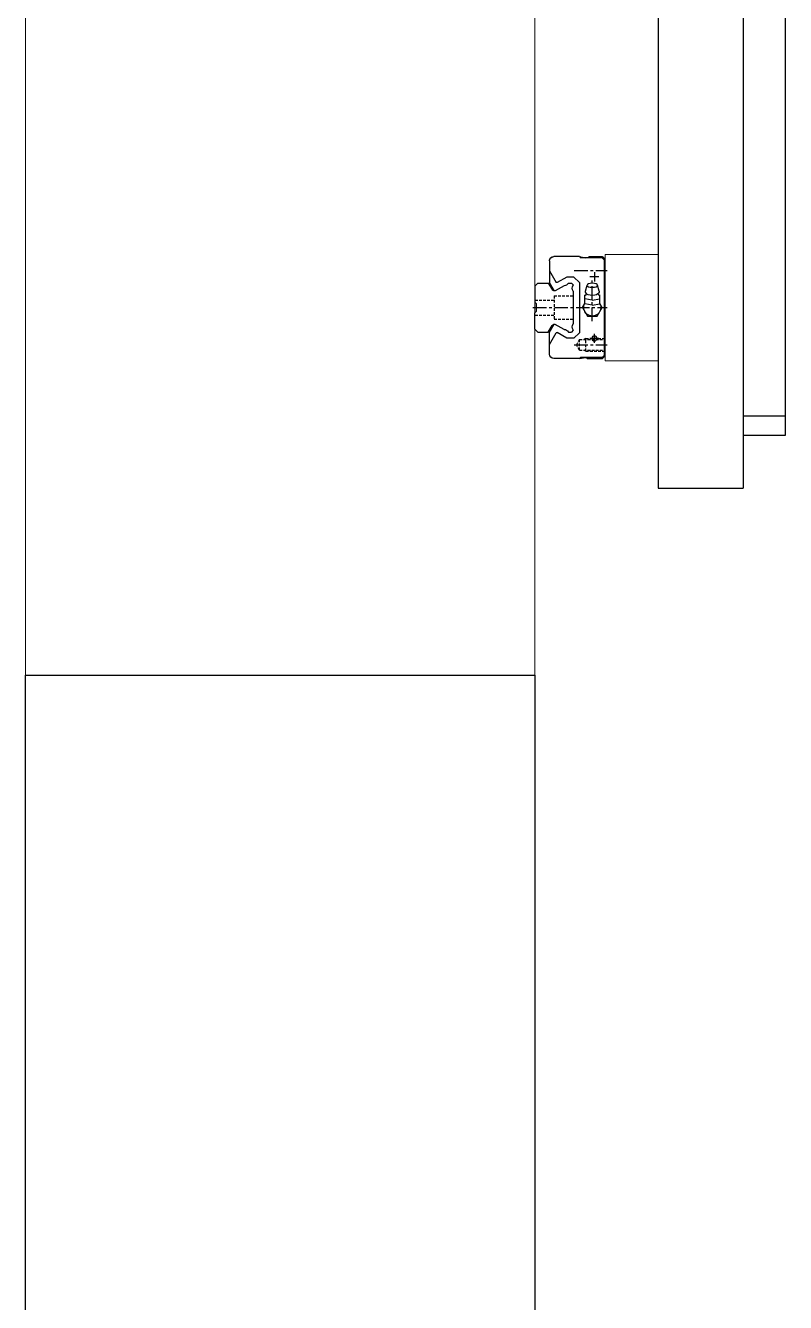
# Model space of a CAD drawing. Extents: x 500 to 100500, y -14500 to 21140.
# Drawn here: x 5676 to 6034, y -3309 to -2708 of the extents above; entities that cross this region are included whole.
import ezdxf

# ---------------------------------------------------------------- set-up
doc = ezdxf.new("R2010")
doc.units = 0
doc.linetypes.add('CENTER', pattern=[10.16, 6.35, -1.27, 1.27, -1.27])
doc.linetypes.add('HIDDEN', pattern=[1.905, 1.27, -0.635])
doc.layers.get('0').update_dxf_attribs({"linetype": 'CONTINUOUS'})
doc.layers.add('1', color=255, linetype='CONTINUOUS', lineweight=20)
doc.layers.add('AM_5', color=7, linetype='CONTINUOUS', lineweight=9)
for name, color, linetype in [('Center', 1, 'CENTER'), ('D', 7, 'CONTINUOUS'), ('LM Guide', 131, 'CONTINUOUS')]:
    doc.layers.add(name, color=color, linetype=linetype)
doc.layers.add('Hidden', color=7, linetype='HIDDEN', true_color=0xff8000)

# ---------------------------------------------------------------- blocks, each defined once
blk = doc.blocks.new('K3f')
for p, q in [((-40187.07, -41666.84, 31.83), (-40187.07, -41066.84)), ((-40187.07, -41066.84), (-39947.07, -41066.84)), ((-39947.07, -41066.84), (-39947.07, -41666.84, 10.47))]:
    blk.add_line(p, q)
at = {"layer": 'AM_5'}
for p, q in [((-40187.07, -40266.84), (-40187.07, -41066.84)), ((-39947.07, -41066.84), (-39947.07, -40266.84)), ((-40187.07, -41066.84), (-39947.07, -41066.84))]:
    blk.add_line(p, q, dxfattribs=at)
blk = doc.blocks.new('Kfasdfasd')
for p, q in [((95179.14, -104651.8), (95179.14, -105748.8)), ((95139.14, -105003.8), (95139.14, -105748.8)), ((95139.14, -105748.8), (95179.14, -105748.8))]:
    blk.add_line(p, q)
blk = doc.blocks.new('KA$C06565524')
at = {"layer": 'Center'}
for p, q in [((6.5, 19.53), (6.5, 35)), ((9.5, 31.15), (9.5, 26.85)), ((24, 0), (24, 35)), ((38.5, 31.15), (38.5, 26.85)), ((41.5, 19.53), (41.5, 35)), ((7.35, 29), (11.65, 29)), ((17.63, 28), (37.31, 28)), ((40.65, 29), (36.35, 29))]:
    blk.add_line(p, q, dxfattribs=at)
at = {"layer": 'Hidden'}
for p, q in [((3.5, 25), (3.5, 34)), ((3.95, 22), (3.95, 34)), ((9.05, 22), (9.05, 34)), ((9.5, 25), (9.5, 34)), ((3.5, 25), (9.5, 25)), ((3.5, 25), (3.95, 24.22)), ((9.5, 25), (9.05, 24.22)), ((3.95, 22), (9.05, 22)), ((3.95, 22), (6.5, 20.53)), ((9.05, 22), (6.5, 20.53)), ((18.5, 10), (18.5, 19)), ((29.5, 10), (29.5, 19)), ((29.5, 10), (18.5, 10)), ((20.5, 1), (20.5, 10)), ((27.5, 1), (27.5, 10))]:
    blk.add_line(p, q, dxfattribs=at)
at = {"layer": 'LM Guide'}
for p, q in [((0, 25.5), (0, 32.73)), ((1.2, 34), (0.17, 32.98)), ((0.5, 32.6), (1.5, 33.6)), ((0.5, 32.6), (0.5, 22.4)), ((1.2, 34), (17.7, 34)), ((46.5, 33.6), (1.5, 33.6)), ((17.7, 34), (17.85, 33.85)), ((29.79, 33.7), (18.21, 33.7)), ((20, 30.31), (24, 32.62)), ((20, 25.69), (20, 30.31)), ((24, 32.62), (25.94, 31.5)), ((25.13, 28), (25.78, 31.5)), ((25.78, 31.5), (29.86, 31.5)), ((27.44, 28), (28.09, 31.5)), ((29.95, 31.02), (29.86, 31.5)), ((30.3, 34), (30.15, 33.85)), ((30.3, 34), (46.8, 34)), ((31.75, 31.25), (34.52, 30.5)), ((47.5, 32.6), (46.5, 33.6)), ((46.8, 34), (47.83, 32.98)), ((47.5, 32.6), (47.5, 22.4)), ((48, 26.5), (48, 32.73)), ((0, 25.5), (0.37, 25.14)), ((0, 21.97), (0.5, 24.81)), ((24, 23.38), (20, 25.69)), ((24, 23.38), (25.95, 24.5)), ((25.13, 28), (25.78, 24.5)), ((25.78, 24.5), (29.86, 24.5)), ((27.44, 28), (28.09, 24.5)), ((29.95, 24.97), (29.86, 24.5)), ((31.77, 24.75), (34.52, 25.5)), ((48, 26.5), (47.5, 26)), ((48, 21.97), (47.5, 24.8)), ((0, 21.9), (0.5, 22.4)), ((0, 21.97), (0, 9.81)), ((12.15, 21.9), (9.6, 19.35)), ((9.6, 19.35), (9.6, 15.95)), ((35.85, 21.9), (12.15, 21.9)), ((13.35, 19), (12.5, 18.15)), ((12.5, 16.74), (12.5, 18.15)), ((13.35, 19), (13.51, 19)), ((31.72, 19), (16.28, 19)), ((34.65, 19), (34.49, 19)), ((34.65, 19), (35.5, 18.15)), ((35.5, 16.74), (35.5, 18.15)), ((35.85, 21.9), (38.4, 19.35)), ((38.4, 19.35), (38.4, 15.95)), ((48, 21.9), (47.5, 22.4)), ((48, 21.97), (48, 9.81)), ((9.6, 15.95), (12.22, 11.4)), ((13.69, 14.67), (16.1, 10.48)), ((34.32, 14.67), (31.9, 10.48)), ((38.4, 15.95), (35.78, 11.4)), ((2, 7.85), (12.47, 7.85)), ((2.01, 7.8), (12.23, 7.8)), ((6.67, 7.85), (12.11, 10.99)), ((12.32, 7.85), (12.23, 7.8)), ((12.47, 7.85), (15.9, 9.83)), ((12.5, 7.26), (15.54, 9.02)), ((12.5, 2.35), (12.5, 7.26)), ((35.53, 7.85), (32.1, 9.83)), ((35.5, 7.26), (32.46, 9.02)), ((35.5, 2.35), (35.5, 7.26)), ((46, 7.85), (35.53, 7.85)), ((35.68, 7.85), (35.77, 7.8)), ((45.99, 7.8), (35.77, 7.8)), ((41.33, 7.85), (35.89, 10.99)), ((12.5, 2.35), (13.85, 1)), ((13.85, 1), (21.5, 1)), ((21.5, 1), (22.1, 1.6)), ((25.9, 1.6), (22.1, 1.6)), ((26.5, 1), (25.9, 1.6)), ((34.15, 1), (26.5, 1)), ((35.5, 2.35), (34.15, 1))]:
    blk.add_line(p, q, dxfattribs=at)
blk.add_circle((9.5, 29), 1.2, dxfattribs=at)
for centre, radius, start, end in [((0.9, 32.29), 1, 136.59709, 154.12383), ((18.21, 34.2), 0.5, 225.00495, 270.00688), ((24, 28), 4, 61.09402, 298.90591), ((30.62, 32.08), 1.25, 217.875, 279.23535), ((29.79, 34.2), 0.5, 269.99317, 314.99505), ((31.61, 30.29), 0.97, 81.70289, 144.66851), ((47.1, 32.29), 1, 25.87485, 43.40291), ((0, 24.8), 0.5, 359.99978, 42.68081), ((24, 28), 4, 240.00002, 241.04499), ((30.62, 23.92), 1.25, 80.76453, 142.12505), ((31.61, 25.71), 0.968, 215.33144, 278.29721), ((14.89, 20.52), 2.06, 227.71477, 312.28523), ((33.11, 20.52), 2.06, 227.71179, 312.28523), ((11.63, 14.87), 2.06, 354.51189, 65.15938), ((36.37, 14.87), 2.06, 114.84372, 185.4791), ((2, 9.85), 2, 180, 270), ((2.01, 9.81), 2.01, 180, 270), ((11.96, 11.25), 0.3, 299.99994, 29.99994), ((15.04, 9.89), 1, 300.00001, 331.26858), ((15.65, 10.26), 0.5, 299.99999, 30.00001), ((15.19, 10.09), 1, 317.30341, 23.39966), ((32.81, 10.09), 1, 156.62154, 222.69659), ((32.35, 10.26), 0.5, 149.99999, 240.00001), ((32.96, 9.89), 1, 208.73142, 239.99999), ((36.04, 11.25), 0.3, 150.00006, 240.00006), ((45.99, 9.81), 2.01, 270, 0.57004), ((46, 9.85), 2, 270, 0)]:
    blk.add_arc(centre, radius, start, end, dxfattribs=at)
for centre, major_axis, ratio, end_param in [((30.82, 28), (0, 2.85), 0.382456, 3.107877), ((34.52, 28), (0, 2.5), 0.379998, 6.283185)]:
    blk.add_ellipse(centre, major_axis=major_axis, ratio=ratio, start_param=0, end_param=end_param, dxfattribs=at)
blk = doc.blocks.new('K333333')
at = {"layer": '1'}
for p, q in [((235678.33, -70584.54), (235703.33, -70584.54)), ((235678.33, -70584.54), (235678.33, -70634.54)), ((235703.33, -70584.54), (235703.33, -70634.54)), ((235703.33, -70634.54), (235678.33, -70634.54))]:
    blk.add_line(p, q, dxfattribs=at)
blk = doc.blocks.new('Kfsdfasf3ddd3')
blk.add_blockref('Kfasdfasd', (0, 0))
at = {"xscale": -1, "rotation": 180}
blk.add_blockref('K333333', (-140564.2, -176273.35), dxfattribs=at)
at = {"layer": '1', "xscale": -1, "rotation": 270}
blk.add_blockref('KA$C06565524', (95080.14, -105687.8), dxfattribs=at)
blk = doc.blocks.new('KA$C9e1560b4')
for name, p in [('Kfsdfasf3ddd3', (-94569.14, 105646.8)), ('K3f', (40459.07, 40876.84))]:
    blk.add_blockref(name, p)

msp = doc.modelspace()

# ---------------------------------------------------------------- linework, layer by layer
at = {"layer": 'D', "color": 4, "elevation": -10.47}
msp.add_lwpolyline([(6034.5, -1353.7), (6014.5, -1353.7), (6014.5, -2891.7), (6034.5, -2891.7)], close=True, dxfattribs=at)
at = {"layer": 'D', "color": 0, "elevation": -10.47}
msp.add_lwpolyline([(6034.5, -2120.7), (6014.5, -2120.7), (6014.5, -2900.7), (6034.5, -2900.7)], close=True, dxfattribs=at)

# ---------------------------------------------------------------- block references
msp.add_blockref('KA$C9e1560b4', (5404.5, -2823.7, -86.29))

doc.saveas('drawing.dxf')
